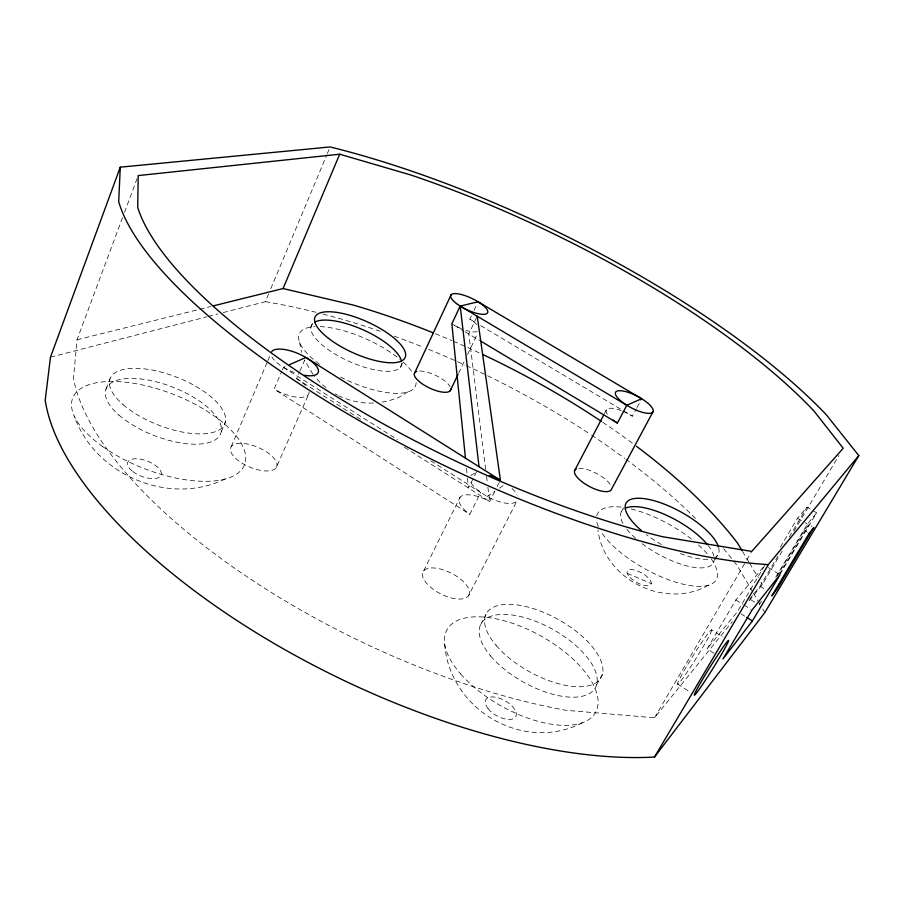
<?xml version="1.0" encoding="UTF-8"?>
<svg xmlns="http://www.w3.org/2000/svg" width="904" height="904" viewBox="0 0 904 904"><rect width="100%" height="100%" fill="white"/><g stroke="black" fill="none" stroke-linecap="round" stroke-linejoin="round"><path stroke-width="0.68" stroke-dasharray="4.52 3.39" d="M122.548 217.615L77.01 339.78L73.495 378.38A384.844 155.77 25.9 0 0 565.983 710.295L654.496 717.765L732.319 621.636M124.503 212.361L137.724 176.89M106.05 389.161L110.039 378.821M223.198 312.581L265.358 301.687L268.624 293.89M270.793 288.692L326.852 154.753M327.395 153.454L329.033 149.544M221.265 431.762L225.503 421.705M231.243 446.644L267.335 361.882M267.878 360.606L270.612 354.176M430.824 460.825L480.725 492.499L469.797 514.342L274.104 389.082L281.822 371.182M282.376 369.894L283.472 367.34L285.958 366.244M310.818 327.485L312.931 322.626M305.45 385.477A25.38 9.774 23.3 0 0 296.636 378.663L299.348 372.425M299.891 371.182L305.868 357.464M276.341 467.413A24.883 10.712 22.9 0 0 247.176 444A24.883 10.712 22.9 0 0 237.616 460.057A24.883 10.712 22.9 0 0 276.341 467.413L308.49 394.438M400.461 367.205L402.675 362.414M476.724 324.502A20.306 6.362 25.4 0 0 469.843 319.146L471.606 315.428M473.956 310.467L476.905 304.275M476.634 317.496L468.803 333.96L485.674 469.402M458.622 373.205L464.599 360.696M467.594 354.447L477.764 333.18M423.648 570.887L460.102 497.245M476.555 471.741L468.475 488.024L467.481 478.193M494.725 491.482L489.674 501.505A26.25 10.622 26.8 0 0 462.588 495.595A26.25 10.622 26.8 0 0 465.447 510.839L469.797 514.342M497.256 486.476L500.409 480.205M468.441 595.849A25.719 11.628 26.9 0 0 440.621 569.079A25.719 11.628 26.9 0 0 428.756 585.577A25.719 11.628 26.9 0 0 468.441 595.849L516.986 500.918A26.408 10.328 26.8 0 1 487.098 496.533L476.329 489.007A26.408 10.328 26.8 0 1 470.396 481.346M480.634 624.607L485.99 614.313M604.403 413.67L606.335 409.964M622.845 411.241A20.995 6.735 27.6 0 1 632.393 416.156L636.359 408.687M637.026 407.444L640.992 399.975M621.511 511.551L623.477 507.912M596.572 684.836L602.29 674.666M715.154 559.497L718.624 553.474M654.496 717.765L746.071 561.135M746.783 559.915L751.755 551.417M713.889 653.185L707.086 648.869L735.856 599.962L763.846 566.469M764.75 565.384L737.438 611.624L707.086 648.869M780.367 547.169L797.509 518.218L807.001 507.054L816.64 512.817L780.163 573.972M749.653 599.058L760.083 586.199L777.858 556.22M789.226 537.032L807.001 507.054M749.122 600.889L762.388 584.504L782.412 550.739M793.859 531.45L838.912 455.492M759.213 604.991L762.095 600.166M775.745 577.238L807.385 524.139L816.64 512.817M777.033 576.119L804.277 530.411L809.024 524.569L811.939 526.32M779.225 574.548L809.024 524.569M487.098 496.533L494.917 491.256M499.381 488.228L504.963 484.454M408.009 391.85L398.302 397.647L387.68 401.184L380.347 402.337M708.397 585.238C665.186 609.929 604.053 579.532 597.951 530.128M225.096 479.007C168.912 506.432 95.022 474.826 74.264 416.134M582.289 722.838C522.512 753.507 447.943 708.6 444.497 642.021M50.477 357.17L206.88 316.784M208.236 316.434L217.762 313.982M77.01 339.78L198.451 309.586M199.818 309.247L210.734 306.524M373.476 403.014C361.623 403.591 349.498 400.879 338.774 395.794M627.229 573.305L651.275 583.588M335.226 393.884L337.52 395.229M469.843 319.146L475.866 322.739M480.679 325.621L622.766 410.405M623.963 411.128L632.393 416.156M797.509 518.218L804.085 522.162M805.181 522.817L807.385 524.139M454.271 325.259L463.955 331.056M465.164 331.791L479.674 340.48M804.277 530.411L807.215 532.173M768.264 567.531L778.807 573.983M760.083 586.199L765.925 589.803M750.84 599.804L756.829 603.51M735.856 599.962L742.794 604.279M743.947 604.991L750.896 609.307M740.896 613.782L745.495 616.641M711.753 629.952A32.126 1.966 -58 0 1 685.933 673.875A32.126 1.966 -58 0 1 686.272 666.937A32.126 1.966 -58 0 1 711.753 629.952L723.008 637.049M283.472 367.34L397.545 439.717M296.636 378.663L360.628 419.388M404.483 447.299L489.674 501.505L487.584 484.759M677.559 684.023L689.933 691.989M325.994 387.477L320.965 383.545L313.643 375.284M312.92 374.29L304.772 360.606M742.5 551.406L748.896 562.039M749.608 563.226L758.128 577.407M760.976 582.131L762.388 584.504M752.738 591.984L737.811 566.559A400.449 168.438 25.9 0 0 733.042 560.299M753.45 593.193L759.857 604.098M762.705 608.934L764.829 612.573M299.586 342.356L301.529 352.379M486.544 476.374L487.414 483.357M466.487 468.374L467.345 476.792M265.358 301.687A400.449 168.438 25.9 0 1 316.038 312.298M322.999 314.072A400.449 168.438 25.9 0 1 382.29 331.983M394.336 336.22A400.449 168.438 25.9 0 1 423.366 347.249M428.552 349.339A400.449 168.438 25.9 0 1 464.927 365.035M466.227 365.634A400.449 168.438 25.9 0 1 590.527 434.462M591.702 435.242A400.449 168.438 25.9 0 1 624.788 458.396M625.884 459.209A400.449 168.438 25.9 0 1 697.73 520.625M723.663 548.762A400.449 168.438 25.9 0 1 732.217 559.248M711.267 558.988A67.924 25.323 29.2 0 1 682.825 584.131A67.924 25.323 29.2 0 1 601.725 532.761M598.369 526.772A67.924 25.323 29.2 0 1 596.391 519.382M596.708 515.811A67.924 25.323 29.2 0 1 623.195 507.404M631.218 508.975A67.924 25.323 29.2 0 1 693.097 540.4M698.476 544.988A67.924 25.323 29.2 0 1 708.035 554.807M416.122 382.652A63.653 22.736 24.3 0 1 339.588 376.606M319.428 364.222A63.653 22.736 24.3 0 1 315.191 360.933M313.247 359.306A63.653 22.736 24.3 0 1 314.829 326.638M320.197 326.615A63.653 22.736 24.3 0 1 399.851 359.227M403.127 362.041A63.653 22.736 24.3 0 1 412.326 372.312M435.4 333.723A384.844 155.77 25.9 0 1 452.045 340.672M453.322 341.215A384.844 155.77 25.9 0 1 480.148 353.261M602.685 422.258A384.844 155.77 25.9 0 1 633.241 443.853M707.753 559.26A52.714 18.973 29.1 0 1 677.751 552.547M661.423 544.524A52.714 18.973 29.1 0 1 646.371 534.592M718.77 547.982A52.714 18.973 29.1 0 1 715.279 557.305M578.809 468.362A20.656 7.424 27.8 0 1 610.369 484.736M419.682 371.013A19.978 7.029 25.3 0 1 450.135 386.72M714.205 557.881A52.59 19.221 29.2 0 1 690.656 566.763A52.59 19.221 29.2 0 1 641.58 543.259M635.557 538.287A52.59 19.221 29.2 0 1 626.495 528.795M622.912 523.382A52.59 19.221 29.2 0 1 624.235 508.805M708.001 545.327A52.59 19.221 29.2 0 1 713.957 556.367M401.794 362.888A49.291 17.255 24.2 0 1 349.904 361.736A49.291 17.255 24.2 0 1 312.818 323.44M470.803 475.628A26.408 10.328 26.8 0 1 477.335 473.357M512.003 488.476A26.408 10.328 26.8 0 1 517.043 495.076M309.044 391.907A25.38 9.774 23.3 0 1 297.902 397.274A25.38 9.774 23.3 0 1 274.104 389.082M294.354 372.516A25.527 9.492 23.4 0 1 271.946 357.001M607.352 414.292A20.995 6.735 27.6 0 1 621.647 410.755M477.233 331.655A20.306 6.362 25.4 0 1 466.114 330.378M461.277 328.638A20.306 6.362 25.4 0 1 451.853 323.801M460.644 673.966A85.044 40.239 29.1 0 0 592.425 716.635A85.044 40.239 29.1 0 0 510.624 622.686A85.044 40.239 29.1 0 0 460.644 673.966M102.48 446.452A92.163 39.889 21.2 0 0 244.408 465.051A92.163 39.889 21.2 0 0 128.967 382.629A92.163 39.889 21.2 0 0 102.48 446.452M496.206 645.512A65.676 29.832 29.1 0 0 598.03 681.266A65.676 29.832 29.1 0 0 536.965 609.838A65.676 29.832 29.1 0 0 496.206 645.512M123.057 404.585A61.664 25.617 21.4 0 0 222.26 427.569A61.664 25.617 21.4 0 0 157.296 371.137A61.664 25.617 21.4 0 0 123.057 404.585M490.657 656.021A65.472 30.182 29.2 0 0 592.267 691.515A65.472 30.182 29.2 0 0 531.654 619.816A65.472 30.182 29.2 0 0 490.657 656.021M118.932 415.094A61.495 25.922 21.3 0 0 217.988 437.705A61.495 25.922 21.3 0 0 153.33 381.126A61.495 25.922 21.3 0 0 118.932 415.094M132.877 471.583A17.877 8.147 20.9 0 0 160.957 475.459A17.877 8.147 20.9 0 0 139.465 459.017A17.877 8.147 20.9 0 0 132.877 471.583M488.036 708.6A17.21 8.565 29.4 0 0 514.918 717.719A17.21 8.565 29.4 0 0 499.415 698.204A17.21 8.565 29.4 0 0 488.036 708.6M630.009 577.453A13.594 5.345 29.4 0 0 650.643 584.831A13.594 5.345 29.4 0 0 636.857 570.752A13.594 5.345 29.4 0 0 630.009 577.453"/><path stroke-width="1.36" d="M120.277 167.172L118.706 201.705A420.597 129.86 25.9 0 0 373.442 428.688A420.597 129.86 25.9 0 0 768.332 564.604L858.8 455.593L826.324 414.778A420.597 129.86 25.9 0 0 330.118 146.945L120.277 167.172L50.477 357.17L45.2 400.235A400.449 168.438 25.9 0 0 273.742 643.275A400.449 168.438 25.9 0 0 654.496 757.055L764.829 612.573L858.8 455.593M213.457 305.846L283.054 288.545L339.701 154.211L410.653 174.947A401.432 123.633 25.9 0 1 814.029 411.083L843.206 448.26L751.755 551.417L662.7 536.75A401.432 123.633 25.9 0 1 137.713 207.423L138.21 175.579L339.701 154.211M414.868 372.482L451.164 294.67M450.237 390.72L458.023 374.459M574.729 470.408L603.759 414.902M480.883 341.203L617.398 423.061L626.788 405.263L641.648 398.732L478.08 301.789L460.192 306.083L451.853 323.801L465.492 458.543M653.083 411.614L611.386 489.414A20.656 7.424 27.8 0 1 587.566 485.459A20.656 7.424 27.8 0 1 576.21 469.006M654.496 757.055L768.332 564.604M752.399 620.946L779.982 574.707L752.049 610.03L722.974 658.937L752.399 620.946L746.647 617.364M289.698 364.594L305.868 357.464L499.223 479.459M283.054 288.545L353.17 305.032A384.844 155.77 25.9 0 1 432.846 332.695M626.788 405.263L460.192 306.083L479.041 466.724M741.8 550.231L737.528 543.134A384.844 155.77 25.9 0 0 636.484 446.282M477.244 316.231L500.409 480.205M482.679 354.447A384.844 155.77 25.9 0 1 601.522 421.479M641.354 530.524A52.714 18.973 29.1 0 1 649.23 499.516A52.714 18.973 29.1 0 1 718.488 546.943M450.813 388.969A19.978 7.029 25.3 0 1 427.761 387.149A19.978 7.029 25.3 0 1 416.744 371.397M625.5 508.138A52.59 19.221 29.2 0 1 665.163 514.67A52.59 19.221 29.2 0 1 707.109 544.231M314.931 321.971A49.291 17.255 24.2 0 1 363.295 329.926A49.291 17.255 24.2 0 1 401.466 360.82M489.358 475.414A26.408 10.328 26.8 0 1 493.064 476.758M494.296 477.255A26.408 10.328 26.8 0 1 499.211 479.572M271.708 351.611A25.527 9.492 23.4 0 1 310.083 360.233A25.527 9.492 23.4 0 1 304.139 375.239M617.398 423.061A20.995 6.735 27.6 0 1 613.149 420.1M809.182 533.36L771.79 595.905L776.864 589.363L813.871 527.473L809.182 533.36M702.544 684.52A32.228 1.582 -58 0 0 728.647 640.597A32.228 1.582 -58 0 0 703.448 677.91A32.228 1.582 -58 0 0 702.544 684.52M328.514 338.367A49.404 17.029 24.2 0 0 404.325 358.832A49.404 17.029 24.2 0 0 347.351 314.626A49.404 17.029 24.2 0 0 328.514 338.367M619.274 399.568A21.097 6.52 27.5 0 0 651.807 412.868A21.097 6.52 27.5 0 0 631.794 393.692A21.097 6.52 27.5 0 0 619.274 399.568M456.486 303.541A20.396 6.17 25.4 0 0 487.335 313.168A20.396 6.17 25.4 0 0 463.763 295.212A20.396 6.17 25.4 0 0 456.486 303.541"/></g></svg>
